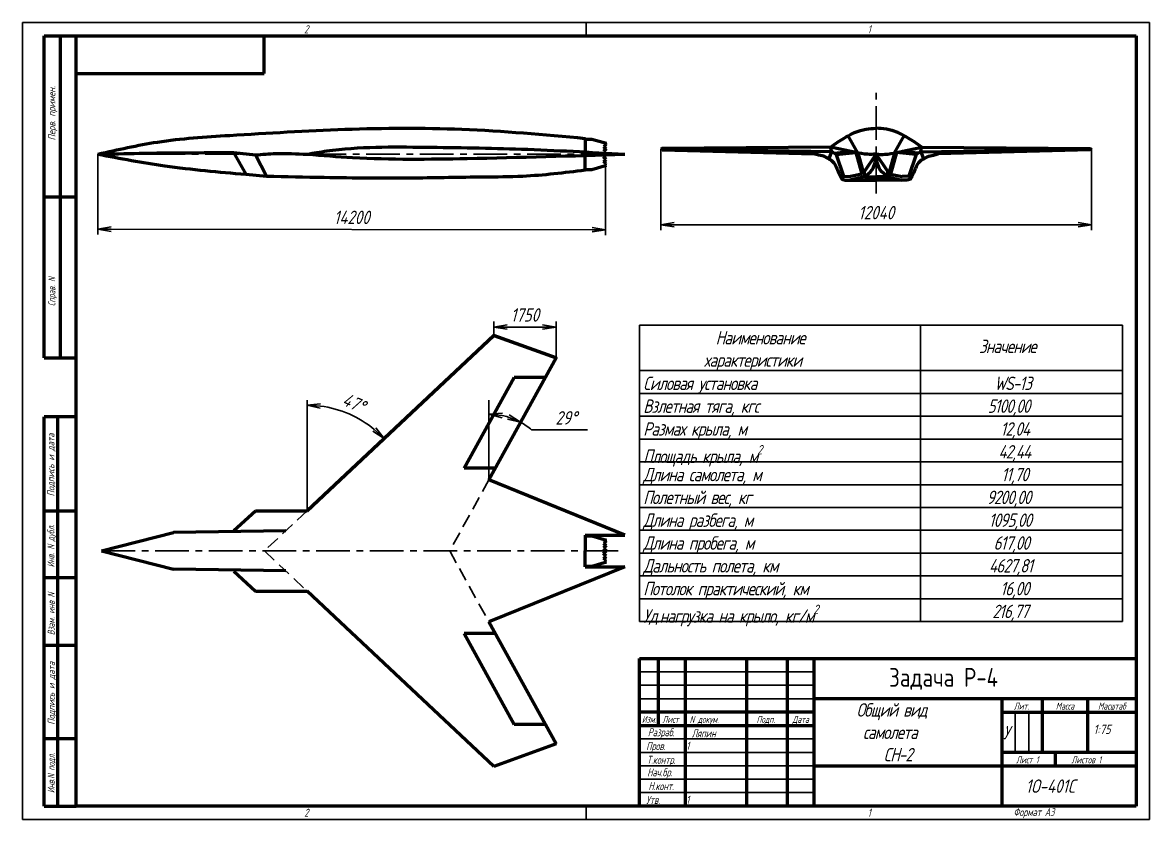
# Model space of a CAD drawing. Header units: millimetres. Extents: x -985956116104 to 1932156, y -552630487266 to 633586.
# Drawn here: x 6007.8 to 6427.8, y 32658.2 to 32955.2 of the extents above; entities that cross this region are included whole.
import ezdxf
from ezdxf.enums import TextEntityAlignment as Align

# ---------------------------------------------------------------- set-up
doc = ezdxf.new("R2010")
doc.units = ezdxf.units.MM
doc.linetypes.add('CENTER', pattern=[2, 1.25, -0.25, 0.25, -0.25])
doc.linetypes.add('DASHED', pattern=[0.75, 0.5, -0.25])
for name, color, linetype, lineweight in [('_axes (Оси)', 6, 'CENTER', 30), ('_basic (Основной)', 4, 'Continuous', 60), ('_contour (Тонкий)', 7, 'Continuous', 30), ('_inscription (Знаки)', 30, 'Continuous', 80), ('_invisible (Невидимый)', 1, 'DASHED', 30), ('_remote (Тонкий)', 9, 'Continuous', 30), ('_text (Надписи)', 2, 'Continuous', 30)]:
    doc.layers.add(name, color=color, linetype=linetype, lineweight=lineweight)
doc.styles.add('ESKD', font='eskd.shx', dxfattribs={"oblique": 15, "height": 5})
doc.dimstyles.new('ESKD', dxfattribs={"dimtxt": 5, "dimasz": 5, "dimexe": 2, "dimexo": 0, "dimgap": 2, "dimtad": 1, "dimtoh": 1, "dimzin": 12, "dimdsep": 46, "dimtxsty": 'ESKD', "dimblk1": 'OPEN', "dimblk2": 'OPEN', "dimsah": 1, "dimcen": 5, "dimclrd": 256, "dimclre": 256, "dimclrt": 2, "dimadec": 0, "dimazin": 0, "dimtfac": 1, "dimtmove": 0, "dimatfit": 3, "dimldrblk": 'OPEN', "dimfxl": 1, "dimtolj": 1, "dimtzin": 12, "dimlwd": -1, "dimlwe": -1, "dimarcsym": 0})

# ---------------------------------------------------------------- blocks, each defined once
blk = doc.blocks.new('_OPEN')
at = {"color": 0, "linetype": 'ByBlock'}
for p, q in [((-1, 0.167), (0, 0)), ((0, 0), (-1, -0.167)), ((0, 0), (-1, 0))]:
    blk.add_line(p, q, dxfattribs=at)
blk = doc.blocks.new('*D670')
at = {"layer": '_contour (Тонкий)', "transparency": 16777216}
for p, q in [((6035.87, 32906.18), (6035.83, 32876.25)), ((6225.07, 32905.96), (6225.03, 32876.03)), ((6040.83, 32878.25), (6220.03, 32878.04))]:
    blk.add_line(p, q, dxfattribs=at)
at = {"layer": 'Defpoints', "color": 0, "transparency": 16777216}
for p in [(6035.87, 32906.18), (6225.07, 32905.96), (6225.03, 32878.03)]:
    blk.add_point(p, dxfattribs=at)
at = {"layer": '_contour (Тонкий)', "transparency": 16777216, "xscale": 5, "yscale": 5, "zscale": 5}
for p, rotation in [((6035.83, 32878.25), 179.9336350501809), ((6225.03, 32878.03), 359.9336350501809)]:
    blk.add_blockref('_OPEN', p, dxfattribs=dict(at, rotation=rotation))
at = {"layer": '_contour (Тонкий)', "color": 2, "transparency": 16777216, "insert": (6130.44, 32882.64), "char_height": 5, "attachment_point": 5, "rotation": 359.9336, "style": 'ESKD'}
blk.add_mtext('\\A1;14200', dxfattribs=at)
blk = doc.blocks.new('*D671')
at = {"layer": '_contour (Тонкий)', "transparency": 16777216}
for p, q in [((6245.63, 32908.09), (6245.63, 32877.9)), ((6406.18, 32908.09), (6406.18, 32877.9)), ((6250.63, 32879.9), (6401.18, 32879.9))]:
    blk.add_line(p, q, dxfattribs=at)
at = {"layer": 'Defpoints', "color": 0, "transparency": 16777216}
for p in [(6245.63, 32908.09), (6406.18, 32908.09), (6406.18, 32879.9)]:
    blk.add_point(p, dxfattribs=at)
at = {"layer": '_contour (Тонкий)', "transparency": 16777216, "xscale": 5, "yscale": 5, "zscale": 5, "rotation": 180}
blk.add_blockref('_OPEN', (6245.63, 32879.9), dxfattribs=at)
at = {"layer": '_contour (Тонкий)', "transparency": 16777216, "xscale": 5, "yscale": 5, "zscale": 5}
blk.add_blockref('_OPEN', (6406.18, 32879.9), dxfattribs=at)
at = {"layer": '_contour (Тонкий)', "color": 2, "transparency": 16777216, "insert": (6325.9, 32884.4), "char_height": 5, "attachment_point": 5, "style": 'ESKD'}
blk.add_mtext('\\A1;12040', dxfattribs=at)
blk = doc.blocks.new('*D672')
at = {"layer": '_contour (Тонкий)', "transparency": 16777216}
for p, q in [((6183.38, 32838.6), (6183.38, 32843.77)), ((6188.38, 32841.77), (6201.58, 32841.77)), ((6206.58, 32830.23), (6206.58, 32843.77))]:
    blk.add_line(p, q, dxfattribs=at)
at = {"layer": 'Defpoints', "color": 0, "transparency": 16777216}
for p in [(6206.58, 32841.77), (6183.38, 32838.6), (6206.58, 32830.23)]:
    blk.add_point(p, dxfattribs=at)
at = {"layer": '_contour (Тонкий)', "transparency": 16777216, "xscale": 5, "yscale": 5, "zscale": 5, "rotation": 180}
blk.add_blockref('_OPEN', (6183.38, 32841.77), dxfattribs=at)
at = {"layer": '_contour (Тонкий)', "transparency": 16777216, "xscale": 5, "yscale": 5, "zscale": 5}
blk.add_blockref('_OPEN', (6206.58, 32841.77), dxfattribs=at)
at = {"layer": '_contour (Тонкий)', "color": 2, "transparency": 16777216, "insert": (6194.98, 32846.27), "char_height": 5, "attachment_point": 5, "style": 'ESKD'}
blk.add_mtext('\\A1;1750', dxfattribs=at)
blk = doc.blocks.new('*D673')
at = {"layer": '_contour (Тонкий)', "transparency": 16777216}
blk.add_arc((6113.8, 32773.25), 39.37, 50.4818, 82.7181, dxfattribs=at)
at = {"layer": 'Defpoints', "color": 0, "transparency": 16777216}
for p in [(6183.38, 32838.6), (6113.8, 32814.46), (6134.19, 32806.93), (6113.8, 32773.25), (6113.8, 32773.25)]:
    blk.add_point(p, dxfattribs=at)
at = {"layer": '_contour (Тонкий)', "transparency": 16777216, "xscale": 5, "yscale": 5, "zscale": 5}
for p, rotation in [((6113.8, 32812.62), 176.3590572281864), ((6142.5, 32800.2), 316.8408618791506)]:
    blk.add_blockref('_OPEN', p, dxfattribs=dict(at, rotation=rotation))
at = {"layer": '_contour (Тонкий)', "color": 2, "transparency": 16777216, "insert": (6131.22, 32813.51), "char_height": 5, "attachment_point": 5, "rotation": 336.6, "style": 'ESKD'}
blk.add_mtext('\\A1;47°', dxfattribs=at)
blk = doc.blocks.new('*D674')
at = {"layer": '_contour (Тонкий)', "transparency": 16777216}
blk.add_line((6197.49, 32803.42), (6218.31, 32803.42), dxfattribs=at)
for start, end in [(72.8642, 78.2901), (49.4445, 61.1544)]:
    blk.add_arc((6181.56, 32784.8), 24.51, start, end, dxfattribs=at)
at = {"layer": 'Defpoints', "color": 0, "transparency": 16777216}
for p in [(6206.58, 32830.23), (6181.56, 32814.46), (6185.65, 32808.96), (6181.56, 32784.8), (6175.2, 32773.25)]:
    blk.add_point(p, dxfattribs=at)
at = {"layer": '_contour (Тонкий)', "transparency": 16777216, "xscale": 5, "yscale": 5, "zscale": 5}
for p, rotation in [((6181.56, 32809.31), 174.1450719434009), ((6193.38, 32806.27), 337.0092786264055)]:
    blk.add_blockref('_OPEN', p, dxfattribs=dict(at, rotation=rotation))
at = {"layer": '_contour (Тонкий)', "color": 2, "transparency": 16777216, "insert": (6210.4, 32807.92), "char_height": 5, "attachment_point": 5, "style": 'ESKD'}
blk.add_mtext('\\A1;29°', dxfattribs=at)

msp = doc.modelspace()

# ---------------------------------------------------------------- linework, layer by layer
at = {"layer": '_axes (Оси)', "ltscale": 10, "transparency": 33554687}
for p, q in [((6325.904, 32891.575), (6325.904, 32929.89)), ((6035.866, 32906.182), (6232.169, 32906.182)), ((6037.204, 32758.318), (6232.169, 32758.318))]:
    msp.add_line(p, q, dxfattribs=at)
at = {"layer": '_basic (Основной)', "transparency": 33554687}
for p, q in [((6015.755, 32950.243), (6027.755, 32950.243)), ((6015.755, 32830.243), (6015.755, 32950.243)), ((6021.755, 32950.243), (6021.755, 32830.243)), ((6027.755, 32663.243), (6027.755, 32950.243)), ((6027.755, 32950.243), (6422.755, 32950.243)), ((6097.755, 32936.243), (6097.755, 32950.243)), ((6422.755, 32950.243), (6422.755, 32663.243)), ((6027.755, 32936.243), (6097.755, 32936.243)), ((6217.418, 32912.073), (6217.418, 32907.013)), ((6217.418, 32911.832), (6219.969, 32911.832)), ((6219.969, 32911.832), (6225.368, 32910.23)), ((6319.028, 32906.635), (6315.441, 32913.025)), ((6332.779, 32906.635), (6336.366, 32913.024)), ((6225.298, 32909.638), (6224.307, 32909.029)), ((6224.307, 32909.029), (6225.246, 32908.175)), ((6225.246, 32908.175), (6224.335, 32907.172)), ((6224.335, 32907.172), (6224.88, 32906.599)), ((6225.368, 32910.23), (6224.724, 32909.952)), ((6224.724, 32909.952), (6225.298, 32909.638)), ((6246.011, 32908.344), (6245.626, 32908.092)), ((6245.626, 32908.092), (6246.105, 32907.766)), ((6309.524, 32907.072), (6245.626, 32908.092)), ((6308.937, 32908.785), (6246.011, 32908.344)), ((6246.105, 32907.766), (6302.85, 32906.257)), ((6309.524, 32907.072), (6309.159, 32906.804)), ((6310.97, 32906.025), (6309.524, 32907.072)), ((6310.247, 32906.549), (6316.245, 32907.202)), ((6341.56, 32906.549), (6335.562, 32907.202)), ((6340.837, 32906.025), (6342.283, 32907.072)), ((6342.283, 32907.072), (6406.181, 32908.092)), ((6342.283, 32907.072), (6342.649, 32906.804)), ((6342.87, 32908.785), (6405.796, 32908.344)), ((6405.702, 32907.766), (6348.957, 32906.257)), ((6406.181, 32908.092), (6405.702, 32907.766)), ((6405.796, 32908.344), (6406.181, 32908.092)), ((6086.387, 32906.775), (6094.564, 32905.893)), ((6086.387, 32906.775), (6090.961, 32898.713)), ((6094.564, 32905.893), (6098.728, 32898.037)), ((6217.418, 32900.291), (6217.418, 32905.729)), ((6224.307, 32903.335), (6225.246, 32904.189)), ((6225.298, 32902.726), (6224.307, 32903.335)), ((6224.335, 32905.192), (6225.067, 32905.963)), ((6225.246, 32904.189), (6224.335, 32905.192)), ((6309.159, 32906.804), (6308.233, 32904.442)), ((6310.97, 32906.025), (6318.325, 32906.775)), ((6310.97, 32906.025), (6313.732, 32898.037)), ((6318.325, 32906.775), (6320.605, 32898.789)), ((6319.028, 32906.635), (6321.532, 32897.737)), ((6321.532, 32899.674), (6325.904, 32906.182)), ((6330.275, 32899.674), (6325.904, 32906.182)), ((6332.779, 32906.635), (6330.275, 32897.737)), ((6333.482, 32906.775), (6331.203, 32898.789)), ((6340.837, 32906.025), (6333.482, 32906.775)), ((6340.837, 32906.025), (6338.076, 32898.037)), ((6342.649, 32906.804), (6343.575, 32904.442)), ((6090.961, 32898.713), (6098.728, 32898.037)), ((6217.418, 32900.532), (6219.969, 32900.532)), ((6219.969, 32900.532), (6225.368, 32902.134)), ((6224.724, 32902.412), (6225.298, 32902.726)), ((6225.368, 32902.134), (6224.724, 32902.412)), ((6320.605, 32898.789), (6316.271, 32897.833)), ((6321.532, 32897.737), (6321.532, 32899.674)), ((6330.275, 32897.737), (6330.275, 32899.674)), ((6331.203, 32898.789), (6335.536, 32897.833)), ((6313.732, 32898.037), (6312.955, 32897.179)), ((6313.732, 32898.037), (6316.271, 32897.833)), ((6314.38, 32896.552), (6325.903, 32896.552)), ((6321.532, 32897.737), (6316.158, 32896.552)), ((6321.532, 32897.737), (6325.904, 32897.737)), ((6330.275, 32897.737), (6325.904, 32897.737)), ((6337.427, 32896.552), (6325.904, 32896.552)), ((6330.275, 32897.737), (6335.649, 32896.552)), ((6338.076, 32898.037), (6335.536, 32897.833)), ((6338.076, 32898.037), (6338.852, 32897.179)), ((6015.755, 32890.243), (6027.755, 32890.243)), ((6183.382, 32838.596), (6113.797, 32773.252)), ((6206.581, 32830.23), (6183.382, 32838.596)), ((6015.755, 32830.243), (6027.755, 32830.243)), ((6181.558, 32784.799), (6206.581, 32830.23)), ((6172.33, 32789.12), (6190.959, 32822.943)), ((6202.567, 32822.943), (6190.959, 32822.943)), ((6027.755, 32808.243), (6015.755, 32808.243)), ((6015.755, 32663.243), (6015.755, 32808.243)), ((6020.755, 32808.243), (6020.755, 32663.243)), ((6183.937, 32789.12), (6172.33, 32789.12)), ((6232.169, 32764.21), (6181.558, 32784.799)), ((6015.755, 32773.243), (6027.755, 32773.243)), ((6086.489, 32765.897), (6094.564, 32773.252)), ((6094.564, 32773.252), (6113.797, 32773.252)), ((6037.204, 32758.318), (6064.006, 32765.171)), ((6105.845, 32765.784), (6064.006, 32765.171)), ((6217.418, 32764.21), (6217.418, 32758.318)), ((6217.418, 32764.21), (6232.169, 32764.21)), ((6217.418, 32763.968), (6219.969, 32763.968)), ((6219.969, 32763.968), (6225.368, 32762.367)), ((6225.298, 32761.774), (6224.307, 32761.165)), ((6224.307, 32761.165), (6225.246, 32760.312)), ((6225.246, 32760.312), (6224.335, 32759.309)), ((6225.368, 32762.367), (6224.724, 32762.088)), ((6224.724, 32762.088), (6225.298, 32761.774)), ((6037.204, 32758.318), (6064.006, 32751.465)), ((6217.418, 32752.427), (6217.418, 32758.318)), ((6224.307, 32755.472), (6225.246, 32756.325)), ((6224.335, 32759.309), (6225.275, 32758.318)), ((6224.335, 32757.328), (6225.275, 32758.318)), ((6225.246, 32756.325), (6224.335, 32757.328)), ((6232.169, 32752.427), (6181.558, 32731.837)), ((6217.418, 32752.668), (6219.969, 32752.668)), ((6217.418, 32752.427), (6232.169, 32752.427)), ((6219.969, 32752.668), (6225.368, 32754.27)), ((6225.298, 32754.862), (6224.307, 32755.472)), ((6224.724, 32754.549), (6225.298, 32754.862)), ((6225.368, 32754.27), (6224.724, 32754.549)), ((6027.755, 32748.243), (6015.755, 32748.243)), ((6105.845, 32750.853), (6064.006, 32751.465)), ((6086.489, 32750.74), (6094.564, 32743.385)), ((6094.564, 32743.385), (6113.797, 32743.385)), ((6183.382, 32678.041), (6113.797, 32743.385)), ((6181.558, 32731.837), (6206.581, 32686.406)), ((6172.33, 32727.517), (6190.959, 32693.694)), ((6183.937, 32727.517), (6172.33, 32727.517)), ((6015.755, 32723.243), (6027.755, 32723.243)), ((6302.755, 32663.243), (6302.755, 32718.243)), ((6202.567, 32693.694), (6190.959, 32693.694)), ((6027.755, 32688.243), (6015.755, 32688.243)), ((6206.581, 32686.406), (6183.382, 32678.041)), ((6015.755, 32663.243), (6027.755, 32663.243)), ((6422.755, 32663.243), (6027.755, 32663.243))]:
    msp.add_line(p, q, dxfattribs=at)
at = {"layer": '_basic (Основной)', "linetype": 'Continuous', "transparency": 33554687}
for p, q in [((6237.755, 32718.243), (6422.755, 32718.243)), ((6237.755, 32663.243), (6237.755, 32718.243)), ((6244.755, 32693.243), (6244.755, 32718.243)), ((6254.755, 32718.243), (6254.755, 32663.243)), ((6277.755, 32663.243), (6277.755, 32718.243)), ((6292.755, 32718.243), (6292.755, 32663.243)), ((6422.755, 32703.243), (6302.755, 32703.243)), ((6372.755, 32703.243), (6372.755, 32663.243)), ((6387.755, 32703.243), (6387.755, 32683.243)), ((6404.755, 32683.243), (6404.755, 32703.243)), ((6302.755, 32698.243), (6237.755, 32698.243)), ((6372.755, 32698.243), (6422.755, 32698.243)), ((6237.755, 32693.243), (6302.755, 32693.243)), ((6422.755, 32683.243), (6372.755, 32683.243)), ((6392.755, 32678.243), (6392.755, 32683.243)), ((6302.755, 32678.243), (6422.755, 32678.243))]:
    msp.add_line(p, q, dxfattribs=at)
at = {"layer": '_basic (Основной)', "transparency": 33554687}
msp.add_lwpolyline([(6113.797, 32773.252), (6183.382, 32838.596), (6206.581, 32830.23), (6181.558, 32784.799)], dxfattribs=at)
for points in [[(6035.866, 32906.182), (6058.01, 32910.708), (6084.956, 32913.197), (6127.894, 32915.45), (6171.484, 32915.502), (6217.418, 32912.073)], [(6308.937, 32908.785), (6311.532, 32910.658), (6313.975, 32912.172), (6317.101, 32913.89), (6319.999, 32914.994), (6322.113, 32915.475), (6325.904, 32915.83)], [(6342.87, 32908.785), (6340.275, 32910.658), (6337.832, 32912.172), (6334.706, 32913.89), (6331.808, 32914.994), (6329.694, 32915.475), (6325.904, 32915.83)], [(6113.797, 32906.182), (6121.18, 32907.391), (6157.784, 32908.791), (6193.687, 32908.091), (6232.169, 32906.182)], [(6309.524, 32907.072), (6309.282, 32907.521), (6309.093, 32907.953), (6308.937, 32908.785)], [(6325.904, 32906.182), (6322.648, 32906.131), (6318.325, 32906.775), (6308.937, 32908.785)], [(6325.904, 32906.182), (6329.159, 32906.131), (6333.482, 32906.775), (6342.87, 32908.785)], [(6342.283, 32907.072), (6342.525, 32907.521), (6342.714, 32907.953), (6342.87, 32908.785)], [(6035.866, 32906.182), (6051.259, 32906.527), (6086.387, 32906.775)], [(6035.866, 32906.182), (6060.793, 32901.86), (6090.961, 32898.713)], [(6094.564, 32905.893), (6102.217, 32906.416), (6113.797, 32906.182)], [(6113.797, 32906.182), (6130.769, 32904.941), (6173.462, 32904.591), (6232.169, 32906.182)], [(6308.233, 32904.442), (6306.907, 32905.157), (6304.567, 32905.87), (6302.85, 32906.257)], [(6308.233, 32904.442), (6309.103, 32903.901), (6310.132, 32902.97), (6311.26, 32900.903), (6312.229, 32898.556), (6312.685, 32897.636), (6312.927, 32897.22), (6313.198, 32896.91), (6313.537, 32896.716), (6314.38, 32896.552)], [(6321.532, 32897.737), (6324.39, 32900.378), (6325.904, 32906.182)], [(6330.275, 32897.737), (6327.417, 32900.378), (6325.904, 32906.182)], [(6343.575, 32904.442), (6342.704, 32903.901), (6341.675, 32902.97), (6340.548, 32900.903), (6339.578, 32898.556), (6339.123, 32897.636), (6338.88, 32897.22), (6338.609, 32896.91), (6338.27, 32896.716), (6337.427, 32896.552)], [(6343.575, 32904.442), (6344.9, 32905.157), (6347.241, 32905.87), (6348.957, 32906.257)], [(6098.728, 32898.037), (6120.169, 32897.569), (6153.7, 32897.391), (6179.429, 32897.739), (6194.178, 32898.037), (6217.418, 32900.291)]]:
    msp.add_spline(points, degree=3, dxfattribs=at)
at = {"layer": '_contour (Тонкий)', "transparency": 33554687}
for p, q in [((6007.755, 32658.243), (6007.755, 32955.243)), ((6007.755, 32955.243), (6427.755, 32955.243)), ((6217.755, 32950.243), (6217.755, 32955.243)), ((6427.755, 32955.243), (6427.755, 32658.243)), ((6237.755, 32842.504), (6417.755, 32842.504)), ((6237.755, 32842.504), (6237.755, 32834.004)), ((6342.39, 32825.504), (6342.39, 32842.504)), ((6417.755, 32825.504), (6417.755, 32842.504)), ((6237.755, 32834.004), (6237.755, 32825.504)), ((6237.755, 32825.504), (6417.755, 32825.504)), ((6237.755, 32825.504), (6237.755, 32817.004)), ((6342.39, 32825.504), (6342.39, 32732.004)), ((6417.755, 32825.504), (6417.755, 32818.505)), ((6237.755, 32817.004), (6417.755, 32817.004)), ((6237.755, 32817.004), (6237.755, 32808.504)), ((6417.755, 32818.505), (6417.755, 32732.004)), ((6113.797, 32773.252), (6113.797, 32814.458)), ((6181.558, 32784.799), (6181.558, 32814.463)), ((6237.755, 32808.504), (6417.755, 32808.504)), ((6237.755, 32808.504), (6237.755, 32800.004)), ((6237.755, 32800.004), (6417.755, 32800.004)), ((6237.755, 32800.004), (6237.755, 32791.504)), ((6237.755, 32791.504), (6417.755, 32791.504)), ((6237.755, 32791.504), (6237.755, 32783.004)), ((6237.755, 32783.004), (6417.755, 32783.004)), ((6237.755, 32783.004), (6237.755, 32774.504)), ((6237.755, 32774.504), (6417.755, 32774.504)), ((6237.755, 32774.504), (6237.755, 32766.004)), ((6237.755, 32766.004), (6417.755, 32766.004)), ((6237.755, 32766.004), (6237.755, 32757.504)), ((6237.755, 32757.504), (6417.755, 32757.504)), ((6237.755, 32757.504), (6237.755, 32749.004)), ((6237.755, 32749.004), (6417.755, 32749.004)), ((6237.755, 32749.004), (6237.755, 32740.504)), ((6237.755, 32740.504), (6417.755, 32740.504)), ((6237.755, 32740.504), (6237.755, 32732.004)), ((6237.755, 32732.004), (6417.755, 32732.004)), ((6217.755, 32658.243), (6217.755, 32663.243)), ((6427.755, 32658.243), (6007.755, 32658.243))]:
    msp.add_line(p, q, dxfattribs=at)
at = {"layer": '_invisible (Невидимый)', "ltscale": 10, "transparency": 33554687}
for p, q in [((6181.558, 32784.799), (6166.972, 32758.318)), ((6113.797, 32773.252), (6097.895, 32758.318)), ((6097.895, 32758.318), (6113.797, 32743.385)), ((6166.972, 32758.318), (6181.558, 32731.837))]:
    msp.add_line(p, q, dxfattribs=at)
at = {"layer": '_remote (Тонкий)', "linetype": 'Continuous', "transparency": 33554687}
for p, q in [((6237.755, 32713.243), (6302.755, 32713.243)), ((6302.755, 32708.243), (6237.755, 32708.243)), ((6237.755, 32703.243), (6302.755, 32703.243)), ((6302.755, 32688.243), (6237.755, 32688.243)), ((6237.755, 32683.243), (6302.755, 32683.243)), ((6302.755, 32678.243), (6237.755, 32678.243)), ((6237.755, 32673.243), (6302.755, 32673.243)), ((6302.755, 32668.243), (6237.755, 32668.243))]:
    msp.add_line(p, q, dxfattribs=at)
at = {"layer": '_remote (Тонкий)', "transparency": 33554687}
for p, q in [((6377.755, 32683.243), (6377.755, 32698.243)), ((6382.755, 32698.243), (6382.755, 32683.243))]:
    msp.add_line(p, q, dxfattribs=at)

# ---------------------------------------------------------------- texts
at = {"layer": '_contour (Тонкий)', "color": 2, "transparency": 33554687, "char_height": 5, "attachment_point": 1, "style": 'ESKD'}
for s, width, heights, insert in [('\\pi26.98394;{\\T0.9;Наименование\\P\\pi22.65061;характеристики}', 103.15836, [17.305], (6239.09, 32840.277)), ('\\pi21.82565;{\\T0.9;Значение}', 75.36466, [17.305], (6342.39, 32837.056)), ('{\\T0.9;Силовая установка}', 88.66534, [5.754], (6239.09, 32823.277)), ('\\pi26.19782;{\\T0.9;WS-13}', 74.06872, [5.754], (6343.725, 32823.277)), ('{\\T0.9;Взлетная тяга, кгс}', 88.66534, [5.754], (6239.09, 32814.777)), ('\\pi23.71492;{\\T0.9;5100,00}', 74.06872, [5.754], (6343.725, 32814.777)), ('{\\T0.9;Размах крыла, м}', 88.66534, [5.754], (6239.09, 32806.277)), ('\\pi28.4962;{\\T0.9;12,04}', 74.06872, [5.754], (6343.725, 32806.277)), ('\\A1;{\\T0.9;Площадь крыла, м\\H0.7x;\\S2^ ;}', 88.66534, [5.754], (6239.09, 32797.79)), ('\\pi27.74865;{\\T0.9;42,44}', 74.06872, [5.754], (6343.725, 32797.777)), ('{\\T0.9;Длина самолета, м}', 88.66534, [5.754], (6239.09, 32789.277)), ('\\pi28.84388;{\\T0.9;11,70}', 74.06872, [5.754], (6343.725, 32789.277)), ('{\\T0.9;Полетный вес, кг}', 88.66534, [5.754], (6239.09, 32780.777)), ('\\pi23.37349;{\\T0.9;9200,00}', 74.06872, [5.754], (6343.725, 32780.777)), ('{\\T0.9;Длина разбега, м}', 88.66534, [5.754], (6239.09, 32772.277)), ('\\pi24.1296;{\\T0.9;1095,00}', 74.06872, [5.754], (6343.725, 32772.277)), ('{\\T0.9;Длина пробега, м}', 88.66534, [5.754], (6239.09, 32763.777)), ('\\pi25.94492;{\\T0.9;617,00}', 74.06872, [5.174], (6343.725, 32763.777)), ('{\\T0.9;Дальность полета, км}', 88.66534, [5.754], (6239.09, 32755.277)), ('\\pi24.20683;{\\T0.9;4627,81}', 74.06872, [5.754], (6343.725, 32755.277)), ('{\\T0.9;Потолок практический, км}', 107.74218, [5.754], (6239.09, 32746.777)), ('\\pi28.41531;{\\T0.9;16,00}', 74.06872, [5.754], (6343.725, 32746.777)), ('\\A1;{\\T0.9;Уд.нагрузка на крыло, кг/м\\H0.7x;\\S2^ ;}', 107.01635, [4.393], (6239.09, 32738.277)), ('\\pi25.48353;{\\T0.9;216,77}', 74.06872, [5.754], (6343.725, 32738.277)), ('\\pi15.82436;{\\T0.9;Общий вид\\P\\pi18.22485;самолета \\P\\pi25.8178;CH-2}', 70.09073, [25.222], (6302.755, 32701.566))]:
    msp.add_mtext_dynamic_manual_height_columns(s, width=width, gutter_width=12.5, heights=heights, dxfattribs=dict(at, insert=insert))
at = {"layer": '_inscription (Знаки)', "transparency": 33554687, "style": 'ESKD'}
msp.add_text('Задача Р-4', height=7, dxfattribs=at).set_placement((6330.747, 32707.694))
at = {"layer": '_text (Надписи)', "transparency": 33554687, "style": 'ESKD', "oblique": 15, "width": 0.8}
for s, height, p in [('2', 3, (6112.755, 32951.243)), ('1', 3, (6322.755, 32951.243)), ('N докум.', 2.6, (6256.388, 32694.229)), ('Ляпин', 3, (6257.155, 32688.845)), ('1', 3, (6255.125, 32684.188)), ('1', 3, (6255.125, 32664.12)), ('2', 3, (6112.755, 32659.243)), ('1', 3, (6322.755, 32659.243)), ('Формат А3', 3, (6377.066, 32659.485))]:
    msp.add_text(s, height=height, dxfattribs=at).set_placement(p)
at = {"layer": '_text (Надписи)', "transparency": 33554687, "style": 'ESKD', "oblique": 15}
for s, p in [('Перв. примен.', (6019.959, 32921.437)), ('Подпись и дата', (6019.628, 32790.39)), ('Подпись и дата', (6019.761, 32705.281))]:
    msp.add_text(s, height=2.6, rotation=90, dxfattribs=at).set_placement(p, align=Align.CENTER)
at = {"layer": '_text (Надписи)', "transparency": 33554687, "style": 'ESKD', "oblique": 15, "width": 0.8}
for s, p in [('Справ. N', (6019.956, 32854.933)), ('Инв. N дубл.', (6019.622, 32760.137)), ('Взам. инв N', (6019.747, 32734.82)), ('Инв.N подл.', (6019.739, 32675.538))]:
    msp.add_text(s, height=2.6, rotation=90, dxfattribs=at).set_placement(p, align=Align.CENTER)
for s, height, p in [('Лит.', 2.6, (6380.045, 32699.199)), ('Масса', 2.6, (6396.267, 32699.199)), ('Масштаб', 2.6, (6413.766, 32699.199)), ('Изм.', 2.6, (6241.255, 32694.243)), ('Лист', 2.6, (6249.255, 32694.243)), ('Подп.', 2.6, (6284.755, 32694.243)), ('Дата', 2.6, (6297.755, 32694.243)), ('Разраб.', 3, (6245.755, 32689.243)), ('Пров.', 3, (6243.755, 32684.1)), ('Т.контр.', 3, (6245.755, 32678.957)), ('Лист 1', 2.6, (6382.241, 32679.17)), ('Листов 1', 2.6, (6404.216, 32679.17)), ('Hач.бр.', 3, (6245.255, 32674.314)), ('H.конт.', 3, (6245.755, 32669.171)), ('Утв.', 3, (6242.755, 32664.028))]:
    msp.add_text(s, height=height, dxfattribs=at).set_placement(p, align=Align.CENTER)
at = {"layer": '_text (Надписи)', "transparency": 33554687, "attachment_point": 1, "style": 'ESKD'}
for s, heights, insert, char_height in [('У', [0], (6373.182, 32693.128), 5), ('1:75', [3.5], (6406.911, 32693.585), 3.5)]:
    msp.add_mtext_dynamic_manual_height_columns(s, width=10.69599, gutter_width=25, heights=heights, dxfattribs=dict(at, insert=insert, char_height=char_height))
at = {"layer": '_text (Надписи)', "transparency": 33554687, "insert": (6372.755, 32673.16), "char_height": 5, "width": 50.53786, "attachment_point": 1, "line_spacing_factor": 0.857143, "style": 'ESKD'}
msp.add_mtext('\\pi8.87226;1О-401С', dxfattribs=at)

# ---------------------------------------------------------------- dimensions: what is measured, and where the dimension line sits
at = {"layer": '_contour (Тонкий)', "transparency": 33554687}
for p1, p2, distance, text, picture, middle in [((6245.626, 32908.092), (6406.181, 32908.092), -28.192, '12040', '*D671', (6325.904, 32884.4)), ((6035.866, 32906.182), (6225.067, 32905.963), -27.929, '14200', '*D670', (6130.439, 32882.643))]:
    dim = msp.add_aligned_dim(p1=p1, p2=p2, distance=distance, text=text, dimstyle='ESKD', dxfattribs=at)
    dim.commit()
    dim.dimension.update_dxf_attribs({"geometry": picture, "text_midpoint": middle})
dim = msp.add_linear_dim(base=(6206.581, 32841.767), p1=(6183.382, 32838.596), p2=(6206.581, 32830.23), text='1750', dimstyle='ESKD', dxfattribs=at)
dim.commit()
dim.dimension.update_dxf_attribs({"geometry": '*D672', "text_midpoint": (6194.981, 32846.267)})
for base, line1, line2, picture, middle in [((6134.191, 32806.925), ((6113.797, 32773.252), (6113.797, 32814.458)), ((6113.797, 32773.252), (6183.382, 32838.596)), '*D673', (6131.219, 32813.512)), ((6185.651, 32808.963), ((6206.581, 32830.23), (6175.197, 32773.252)), ((6181.558, 32784.799), (6181.558, 32814.463)), '*D674', (6210.4, 32807.92))]:
    dim = msp.add_angular_dim_2l(base=base, line1=line1, line2=line2, dimstyle='ESKD', dxfattribs=at)
    dim.commit()
    dim.dimension.update_dxf_attribs({"geometry": picture, "text_midpoint": middle})

doc.saveas('drawing.dxf')
